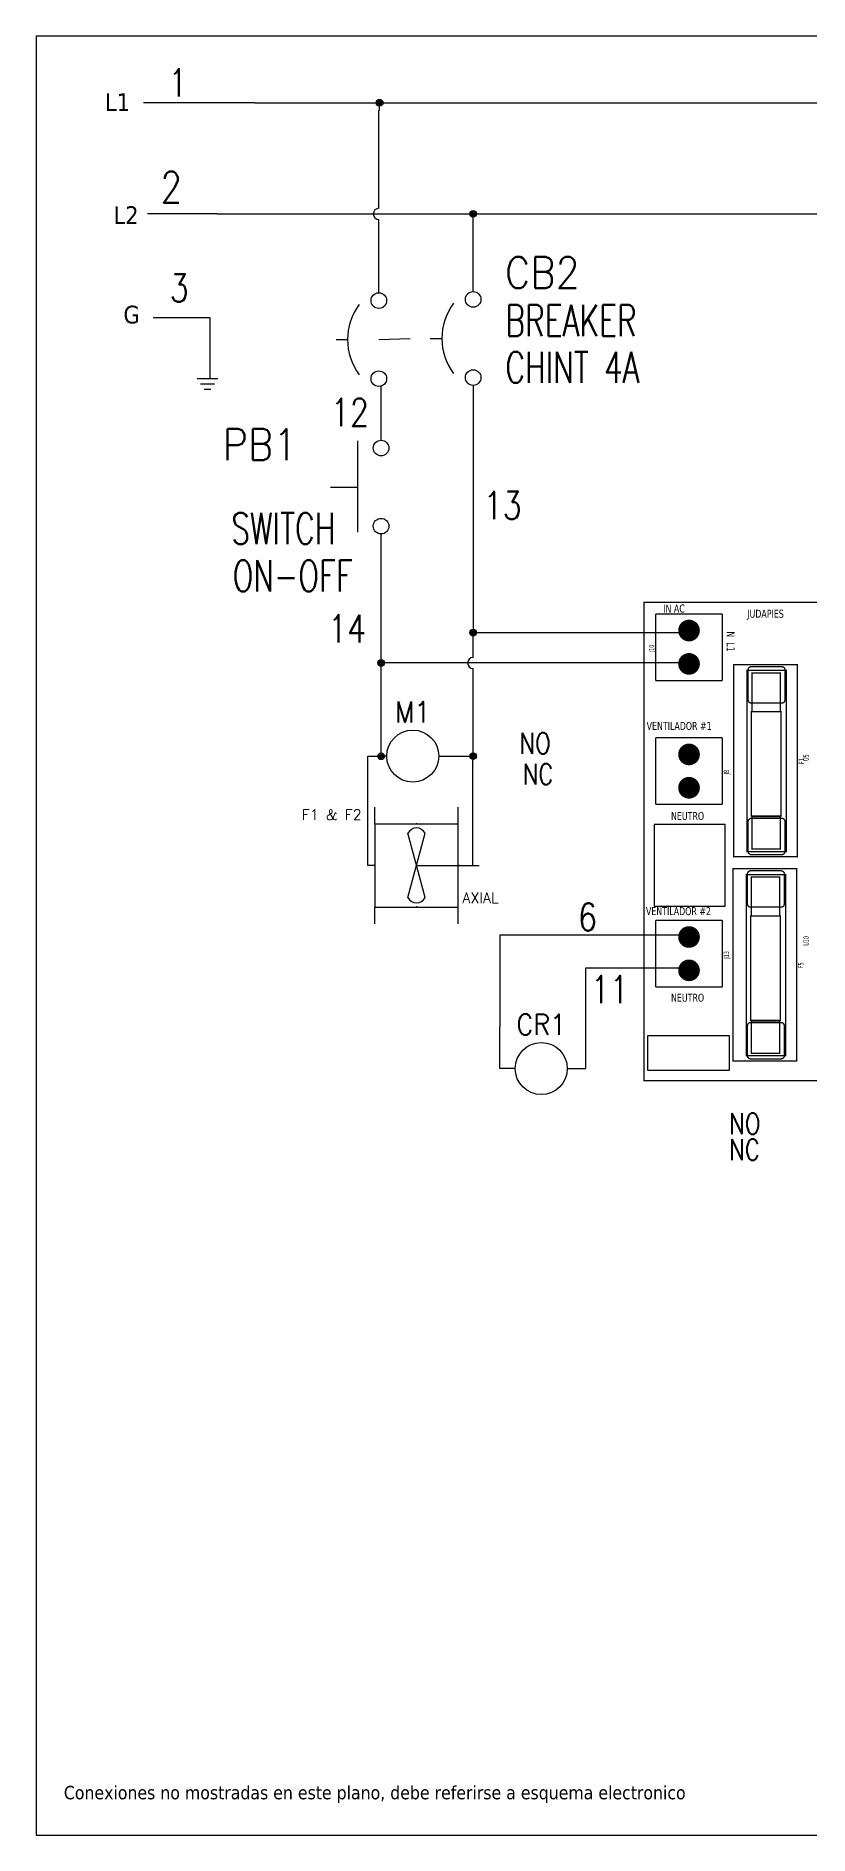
# Model space of a CAD drawing. Header units: millimetres. Extents: x 123.5 to 144.3, y 105.4 to 121.6.
# Drawn here: x 123.51 to 130.46, y 105.41 to 121.59 of the extents above; entities that cross this region are included whole.
import ezdxf
from ezdxf.enums import TextEntityAlignment as Align

# ---------------------------------------------------------------- set-up
doc = ezdxf.new("R2010")
doc.units = ezdxf.units.MM
doc.linetypes.add('HIDDEN2', pattern=[0.1875, 0.125, -0.0625])
for name, color, linetype in [('BLK_12AWG', 7, 'Continuous'), ('DESC', 250, 'Continuous'), ('LINK', 9, 'Continuous'), ('MISC', 7, 'Continuous'), ('SYMS', 7, 'Continuous'), ('TAGS', 250, 'Continuous'), ('WIREFIXED', 7, 'Continuous'), ('WIRES', 7, 'Continuous')]:
    doc.layers.add(name, color=color, linetype=linetype)
doc.layers.add('WIRENO', color=7, linetype='Continuous', true_color=0x000000)
doc.styles.get("Standard").update_dxf_attribs({"font": 'tahoma.ttf'})
doc.styles.add('WD', font='romans.shx')

# ---------------------------------------------------------------- blocks, each defined once
blk = doc.blocks.new('VGND2')
for p, q in [((0.09375, 0), (-0.09375, 0)), ((-0.0625, -0.046875), (0.0625, -0.046875)), ((-0.03125, -0.09375), (0.03125, -0.09375))]:
    blk.add_line(p, q)
at = {"style": 'WD', "flags": 1}
blk.add_attdef('X2TERM01', (0, 0), '', height=0.01, dxfattribs=at)
blk = doc.blocks.new('WD_WNH')
at = {"linetype": 'Continuous', "style": 'WD', "width": 0.8}
blk.add_attdef('WIRENO', text='', height=0.125, dxfattribs=at).set_placement((0, 0.0625), align=Align.CENTER)
at = {"style": 'WD', "flags": 1}
for tag, p in [('W01USER', (0, 0.0781)), ('W02USER', (0, 0.0703)), ('W03USER', (0, 0.0625)), ('W04USER', (0, 0.0547)), ('W05USER', (0, 0.0469)), ('W06USER', (0, 0.0391)), ('W07USER', (0, 0.0312)), ('W08USER', (0, 0.0234)), ('W09USER', (0, 0.0156)), ('W10USER', (0, 0.0078))]:
    blk.add_attdef(tag, text='', height=0.005, dxfattribs=at).set_placement(p, align=Align.CENTER)
blk = doc.blocks.new('VCB1')
at = {"linetype": 'HIDDEN2'}
blk.add_line((-0.1712, 0), (-0.125, 0), dxfattribs=at)
for centre in [(0, 0.1562), (0, -0.1562)]:
    blk.add_circle(centre, 0.0312)
blk.add_arc((0.1094, 0), 0.2344, 143.1301, 216.8699)
at = {"style": 'WD'}
for tag, p, width in [('INST', (0.2188, 0.3883), 0.7), ('LOC', (0.2188, 0.2188), 0.7), ('TAG1', (0.1269, 0.0644), 0.9), ('XREF', (0.1287, -0.09), 0.7), ('DESC1', (0.1287, -0.242), 0.7), ('DESC2', (0.1287, -0.3893), 0.7)]:
    blk.add_attdef(tag, p, '', height=0.125, dxfattribs=dict(at, width=width))
at = {"linetype": 'Continuous', "style": 'WD'}
for tag, height, flags, p in [('TERM01', 0.125, 8, (-0.055, 0.2066)), ('CAT', 0.01, 9, (-0.1421, -0.0731)), ('MFG', 0.01, 9, (-0.1421, -0.0881))]:
    blk.add_attdef(tag, text='', height=height, dxfattribs=dict(at, flags=flags)).set_placement(p, align=Align.RIGHT)
at = {"style": 'WD', "width": 0.7}
blk.add_attdef('RATING1', text='', height=0.125, dxfattribs=at).set_placement((-0.1875, 0.0625), align=Align.RIGHT)
at = {"color": 7, "style": 'WD', "flags": 1}
for tag, p in [('X2TERM01', (0, 0.1875)), ('X8TERM02', (0, -0.1875))]:
    blk.add_attdef(tag, p, '', height=0.0125, dxfattribs=at)
at = {"color": 7, "style": 'WD'}
for tag, p in [('X4LINK', (-0.25, 0)), ('X1LINK', (0, 0))]:
    blk.add_attdef(tag, p, '', height=0.01, dxfattribs=at)
at = {"style": 'WD', "flags": 9}
for tag, p in [('FAMILY', (-0.1421, -0.0365)), ('CONTACT', (-0.1288, -0.1291))]:
    blk.add_attdef(tag, text='', height=0.01, dxfattribs=at).set_placement(p, align=Align.RIGHT)
at = {"linetype": 'Continuous', "style": 'WD', "flags": 9}
blk.add_attdef('ASSYCODE', text='', height=0.01, dxfattribs=at).set_placement((-0.1533, -0.1061), align=Align.CENTER)
at = {"linetype": 'Continuous', "style": 'WD', "flags": 8}
blk.add_attdef('TERM02', text='', height=0.125, dxfattribs=at).set_placement((-0.0407, -0.2134), align=Align.TOP_RIGHT)
blk = doc.blocks.new('WDDOT')
for radius in [0.03, 0.0187, 0.00929]:
    blk.add_circle((0, 0), radius)
blk = doc.blocks.new('VPB11')
for p, q in [((-0.0938, 0.1849), (-0.0938, -0.1801)), ((-0.2022, 0), (-0.0938, 0))]:
    blk.add_line(p, q)
for centre in [(0, 0.1562), (0, -0.1562)]:
    blk.add_circle(centre, 0.0312)
at = {"style": 'WD'}
for tag, p, width in [('INST', (0.1269, 0.3902), 0.7), ('LOC', (0.1269, 0.2206), 0.7), ('TAG1', (0.1269, 0.0644), 0.9), ('XREF', (0.1287, -0.09), 0.7), ('DESC1', (0.1287, -0.242), 0.7), ('DESC2', (0.1287, -0.3982), 0.7)]:
    blk.add_attdef(tag, p, '', height=0.125, dxfattribs=dict(at, width=width))
at = {"linetype": 'Continuous', "style": 'WD'}
for tag, height, flags, p in [('TERM01', 0.125, 8, (-0.055, 0.2223)), ('CAT', 0.01, 9, (-0.1421, -0.0731)), ('MFG', 0.01, 9, (-0.1421, -0.0881))]:
    blk.add_attdef(tag, text='', height=height, dxfattribs=dict(at, flags=flags)).set_placement(p, align=Align.RIGHT)
at = {"color": 7, "style": 'WD', "flags": 1}
for tag, p in [('X2TERM01', (0, 0.1875)), ('X8TERM02', (0, -0.1875))]:
    blk.add_attdef(tag, p, '', height=0.0125, dxfattribs=at)
at = {"color": 7, "style": 'WD'}
for tag, p in [('X4LINK', (-0.2656, 0)), ('X1LINK', (0, 0))]:
    blk.add_attdef(tag, p, '', height=0.01, dxfattribs=at)
at = {"style": 'WD'}
for tag, flags, p in [('CONTACT', 1, (-0.1421, -0.0531)), ('FAMILY', 9, (-0.1421, -0.0365))]:
    blk.add_attdef(tag, text='', height=0.01, dxfattribs=dict(at, flags=flags)).set_placement(p, align=Align.RIGHT)
at = {"linetype": 'Continuous', "style": 'WD', "flags": 9}
blk.add_attdef('ASSYCODE', text='', height=0.01, dxfattribs=at).set_placement((-0.1551, -0.1064), align=Align.CENTER)
at = {"linetype": 'Continuous', "style": 'WD', "flags": 8}
blk.add_attdef('TERM02', text='', height=0.125, dxfattribs=at).set_placement((-0.0407, -0.2291), align=Align.TOP_RIGHT)
blk = doc.blocks.new('EPAD')
at = {"const_width": 0.5}
blk.add_lwpolyline([(-0.25, 0, 1), (0.25, 0, 1)], format="xyb", close=True, dxfattribs=at)
blk = doc.blocks.new('PSOCB')
at = {"const_width": 0.00787}
for points in [[(129.846, 111.181), (134.72, 111.181), (134.72, 114.051), (129.846, 114.051), (129.846, 111.181)], [(129.846, 111.181), (134.72, 111.181), (134.72, 114.051), (129.846, 114.051), (129.846, 111.181)], [(129.846, 111.181), (134.72, 111.181), (134.72, 114.051), (129.846, 114.051), (129.846, 111.181)], [(129.915, 113.981), (130.315, 113.981)], [(129.915, 113.581), (129.915, 113.981)], [(129.915, 113.981), (130.315, 113.981)], [(129.915, 113.581), (129.915, 113.981)], [(129.915, 113.981), (130.315, 113.981)], [(129.915, 113.581), (129.915, 113.981)], [(130.315, 113.581), (130.315, 113.981)], [(130.315, 113.581), (130.315, 113.981)], [(130.315, 113.581), (130.315, 113.981)], [(130.383, 112.524), (130.765, 112.524), (130.765, 113.677), (130.383, 113.677), (130.383, 112.524)], [(130.383, 112.524), (130.765, 112.524), (130.765, 113.677), (130.383, 113.677), (130.383, 112.524)], [(130.383, 112.524), (130.765, 112.524), (130.765, 113.677), (130.383, 113.677), (130.383, 112.524)], [(130.462, 112.555), (130.698, 112.555), (130.698, 113.642), (130.462, 113.642), (130.462, 112.555)], [(130.462, 112.555), (130.698, 112.555), (130.698, 113.642), (130.462, 113.642), (130.462, 112.555)], [(130.462, 112.555), (130.698, 112.555), (130.698, 113.642), (130.462, 113.642), (130.462, 112.555)], [(130.493, 113.394), (130.662, 113.394), (130.662, 113.626), (130.493, 113.626), (130.493, 113.394)], [(130.493, 113.394), (130.662, 113.394), (130.662, 113.626), (130.493, 113.626), (130.493, 113.394)], [(130.493, 113.394), (130.662, 113.394), (130.662, 113.626), (130.493, 113.626), (130.493, 113.394)], [(129.915, 113.581), (130.315, 113.581)], [(129.915, 113.581), (130.315, 113.581)], [(129.915, 113.581), (130.315, 113.581)], [(130.489, 112.768), (130.666, 112.768), (130.666, 113.394), (130.489, 113.394), (130.489, 112.768)], [(130.489, 112.768), (130.666, 112.768), (130.666, 113.394), (130.489, 113.394), (130.489, 112.768)], [(130.489, 112.768), (130.666, 112.768), (130.666, 113.394), (130.489, 113.394), (130.489, 112.768)], [(130.315, 113.238), (129.915, 113.238)], [(129.915, 113.238), (129.915, 112.838)], [(130.315, 113.238), (129.915, 113.238)], [(129.915, 113.238), (129.915, 112.838)], [(130.315, 113.238), (129.915, 113.238)], [(129.915, 113.238), (129.915, 112.838)], [(130.315, 113.238), (130.315, 112.838)], [(130.315, 113.238), (130.315, 112.838)], [(130.315, 113.238), (130.315, 112.838)], [(130.315, 112.838), (129.915, 112.838)], [(130.315, 112.838), (129.915, 112.838)], [(130.315, 112.838), (129.915, 112.838)], [(130.493, 112.571), (130.662, 112.571), (130.662, 112.764), (130.493, 112.764), (130.493, 112.571)], [(130.493, 112.571), (130.662, 112.571), (130.662, 112.764), (130.493, 112.764), (130.493, 112.571)], [(130.493, 112.571), (130.662, 112.571), (130.662, 112.764), (130.493, 112.764), (130.493, 112.571)], [(130.379, 111.299), (130.761, 111.299), (130.761, 112.453), (130.379, 112.453), (130.379, 111.299)], [(130.379, 111.299), (130.761, 111.299), (130.761, 112.453), (130.379, 112.453), (130.379, 111.299)], [(130.379, 111.299), (130.761, 111.299), (130.761, 112.453), (130.379, 112.453), (130.379, 111.299)], [(130.458, 111.331), (130.694, 111.331), (130.694, 112.417), (130.458, 112.417), (130.458, 111.331)], [(130.458, 111.331), (130.694, 111.331), (130.694, 112.417), (130.458, 112.417), (130.458, 111.331)], [(130.458, 111.331), (130.694, 111.331), (130.694, 112.417), (130.458, 112.417), (130.458, 111.331)], [(130.489, 112.169), (130.659, 112.169), (130.659, 112.402), (130.489, 112.402), (130.489, 112.169)], [(130.489, 112.169), (130.659, 112.169), (130.659, 112.402), (130.489, 112.402), (130.489, 112.169)], [(130.489, 112.169), (130.659, 112.169), (130.659, 112.402), (130.489, 112.402), (130.489, 112.169)], [(130.315, 112.143), (129.915, 112.143)], [(129.915, 112.143), (129.915, 111.743)], [(130.315, 112.143), (129.915, 112.143)], [(129.915, 112.143), (129.915, 111.743)], [(130.315, 112.143), (129.915, 112.143)], [(129.915, 112.143), (129.915, 111.743)], [(130.315, 112.143), (130.315, 111.743)], [(130.315, 112.143), (130.315, 111.743)], [(130.315, 112.143), (130.315, 111.743)], [(130.485, 111.543), (130.662, 111.543), (130.662, 112.169), (130.485, 112.169), (130.485, 111.543)], [(130.485, 111.543), (130.662, 111.543), (130.662, 112.169), (130.485, 112.169), (130.485, 111.543)], [(130.485, 111.543), (130.662, 111.543), (130.662, 112.169), (130.485, 112.169), (130.485, 111.543)], [(130.315, 111.743), (129.915, 111.743)], [(130.315, 111.743), (129.915, 111.743)], [(130.315, 111.743), (129.915, 111.743)], [(130.489, 111.346), (130.659, 111.346), (130.659, 111.539), (130.489, 111.539), (130.489, 111.346)], [(130.489, 111.346), (130.659, 111.346), (130.659, 111.539), (130.489, 111.539), (130.489, 111.346)], [(130.489, 111.346), (130.659, 111.346), (130.659, 111.539), (130.489, 111.539), (130.489, 111.346)]]:
    blk.add_lwpolyline(points, dxfattribs=at)
for points in [[(130.69, 113.645), (130.69, 113.465), (130.69, 113.463), (130.689, 113.461), (130.689, 113.459), (130.688, 113.457), (130.687, 113.455), (130.686, 113.454), (130.685, 113.452), (130.684, 113.451), (130.683, 113.45), (130.681, 113.448), (130.679, 113.447), (130.678, 113.447), (130.676, 113.446), (130.674, 113.445), (130.672, 113.445), (130.67, 113.445), (130.49, 113.445), (130.488, 113.445), (130.486, 113.445), (130.484, 113.446), (130.482, 113.447), (130.48, 113.447), (130.479, 113.448), (130.477, 113.45), (130.476, 113.451), (130.474, 113.452), (130.473, 113.454), (130.472, 113.455), (130.471, 113.457), (130.471, 113.459), (130.47, 113.461), (130.47, 113.463), (130.47, 113.465), (130.47, 113.645), (130.47, 113.647), (130.47, 113.649), (130.471, 113.651), (130.471, 113.653), (130.472, 113.655), (130.473, 113.656), (130.474, 113.658), (130.476, 113.659), (130.477, 113.661), (130.479, 113.662), (130.48, 113.663), (130.482, 113.664), (130.484, 113.664), (130.486, 113.665), (130.488, 113.665), (130.49, 113.665), (130.67, 113.665), (130.672, 113.665), (130.674, 113.665), (130.676, 113.664), (130.678, 113.664), (130.679, 113.663), (130.681, 113.662), (130.683, 113.661), (130.684, 113.659), (130.685, 113.658), (130.686, 113.656), (130.687, 113.655), (130.688, 113.653), (130.689, 113.651), (130.689, 113.649), (130.69, 113.647), (130.69, 113.645)], [(130.69, 112.736), (130.69, 112.556), (130.69, 112.554), (130.689, 112.552), (130.689, 112.55), (130.688, 112.548), (130.687, 112.546), (130.686, 112.544), (130.685, 112.543), (130.684, 112.541), (130.683, 112.54), (130.681, 112.539), (130.679, 112.538), (130.678, 112.537), (130.676, 112.536), (130.674, 112.536), (130.672, 112.536), (130.67, 112.536), (130.49, 112.536), (130.488, 112.536), (130.486, 112.536), (130.484, 112.536), (130.482, 112.537), (130.48, 112.538), (130.479, 112.539), (130.477, 112.54), (130.476, 112.541), (130.474, 112.543), (130.473, 112.544), (130.472, 112.546), (130.471, 112.548), (130.471, 112.55), (130.47, 112.552), (130.47, 112.554), (130.47, 112.556), (130.47, 112.736), (130.47, 112.738), (130.47, 112.74), (130.471, 112.742), (130.471, 112.743), (130.472, 112.745), (130.473, 112.747), (130.474, 112.748), (130.476, 112.75), (130.477, 112.751), (130.479, 112.752), (130.48, 112.753), (130.482, 112.754), (130.484, 112.755), (130.486, 112.755), (130.488, 112.755), (130.49, 112.756), (130.67, 112.756), (130.672, 112.755), (130.674, 112.755), (130.676, 112.755), (130.678, 112.754), (130.679, 112.753), (130.681, 112.752), (130.683, 112.751), (130.684, 112.75), (130.685, 112.748), (130.686, 112.747), (130.687, 112.745), (130.688, 112.743), (130.689, 112.742), (130.689, 112.74), (130.69, 112.738), (130.69, 112.736)], [(130.686, 112.421), (130.686, 112.241), (130.686, 112.239), (130.685, 112.237), (130.685, 112.235), (130.684, 112.233), (130.683, 112.231), (130.683, 112.229), (130.681, 112.228), (130.68, 112.226), (130.679, 112.225), (130.677, 112.224), (130.675, 112.223), (130.674, 112.222), (130.672, 112.222), (130.67, 112.221), (130.668, 112.221), (130.666, 112.221), (130.486, 112.221), (130.484, 112.221), (130.482, 112.221), (130.48, 112.222), (130.478, 112.222), (130.476, 112.223), (130.475, 112.224), (130.473, 112.225), (130.472, 112.226), (130.47, 112.228), (130.469, 112.229), (130.468, 112.231), (130.467, 112.233), (130.467, 112.235), (130.466, 112.237), (130.466, 112.239), (130.466, 112.241), (130.466, 112.421), (130.466, 112.423), (130.466, 112.425), (130.467, 112.427), (130.467, 112.429), (130.468, 112.43), (130.469, 112.432), (130.47, 112.433), (130.472, 112.435), (130.473, 112.436), (130.475, 112.437), (130.476, 112.438), (130.478, 112.439), (130.48, 112.44), (130.482, 112.44), (130.484, 112.441), (130.486, 112.441), (130.666, 112.441), (130.668, 112.441), (130.67, 112.44), (130.672, 112.44), (130.674, 112.439), (130.675, 112.438), (130.677, 112.437), (130.679, 112.436), (130.68, 112.435), (130.681, 112.433), (130.683, 112.432), (130.683, 112.43), (130.684, 112.429), (130.685, 112.427), (130.685, 112.425), (130.686, 112.423), (130.686, 112.421)], [(130.686, 111.511), (130.686, 111.331), (130.686, 111.329), (130.685, 111.327), (130.685, 111.325), (130.684, 111.323), (130.683, 111.322), (130.683, 111.32), (130.681, 111.318), (130.68, 111.317), (130.679, 111.316), (130.677, 111.315), (130.675, 111.314), (130.674, 111.313), (130.672, 111.312), (130.67, 111.312), (130.668, 111.311), (130.666, 111.311), (130.486, 111.311), (130.484, 111.311), (130.482, 111.312), (130.48, 111.312), (130.478, 111.313), (130.476, 111.314), (130.475, 111.315), (130.473, 111.316), (130.472, 111.317), (130.47, 111.318), (130.469, 111.32), (130.468, 111.322), (130.467, 111.323), (130.467, 111.325), (130.466, 111.327), (130.466, 111.329), (130.466, 111.331), (130.466, 111.511), (130.466, 111.513), (130.466, 111.515), (130.467, 111.517), (130.467, 111.519), (130.468, 111.521), (130.469, 111.522), (130.47, 111.524), (130.472, 111.525), (130.473, 111.527), (130.475, 111.528), (130.476, 111.529), (130.478, 111.53), (130.48, 111.53), (130.482, 111.531), (130.484, 111.531), (130.486, 111.531), (130.666, 111.531), (130.668, 111.531), (130.67, 111.531), (130.672, 111.53), (130.674, 111.53), (130.675, 111.529), (130.677, 111.528), (130.679, 111.527), (130.68, 111.525), (130.681, 111.524), (130.683, 111.522), (130.683, 111.521), (130.684, 111.519), (130.685, 111.517), (130.685, 111.515), (130.686, 111.513), (130.686, 111.511)]]:
    blk.add_lwpolyline(points, close=True)
for points in [[(129.906, 112.227), (130.332, 112.227), (130.332, 112.718), (129.906, 112.718), (129.906, 112.227)], [(129.867, 111.244), (130.357, 111.244), (130.357, 111.451), (129.867, 111.451), (129.867, 111.244)]]:
    blk.add_lwpolyline(points)
at = {"xscale": 0.13, "yscale": 0.13}
for p in [(130.115, 113.881), (130.115, 113.681), (130.115, 113.138), (130.115, 112.938), (130.115, 112.043), (130.115, 111.843)]:
    blk.add_blockref('EPAD', p, dxfattribs=at)
at = {"width": 0.833333}
for s, p in [('IN AC', (129.96, 113.989)), ('IN AC', (129.96, 113.989)), ('IN AC', (129.96, 113.989)), ('JUDAPIES', (130.464, 113.958)), ('JUDAPIES', (130.464, 113.958)), ('JUDAPIES', (130.464, 113.958)), ('VENTILADOR #1', (129.861, 113.285)), ('VENTILADOR #1', (129.861, 113.285)), ('VENTILADOR #1', (129.861, 113.285)), ('NEUTRO', (130.007, 112.745)), ('NEUTRO', (130.007, 112.745)), ('NEUTRO', (130.007, 112.745)), ('VENTILADOR #2', (129.857, 112.174)), ('VENTILADOR #2', (129.857, 112.174)), ('VENTILADOR #2', (129.857, 112.174)), ('NEUTRO', (130.007, 111.655)), ('NEUTRO', (130.007, 111.655)), ('NEUTRO', (130.007, 111.655))]:
    blk.add_text(s, height=0.048, dxfattribs=at).set_placement(p)
for s, height, rotation, width, p in [('N  L1', 0.048, 270, 0.833333, (130.341, 113.876)), ('N  L1', 0.048, 270, 0.833333, (130.341, 113.876)), ('N  L1', 0.048, 270, 0.833333, (130.341, 113.876)), ('J10', 0.032, 90, 0.625, (129.907, 113.751)), ('J10', 0.032, 90, 0.625, (129.907, 113.751)), ('J10', 0.032, 90, 0.625, (129.907, 113.751)), ('F1', 0.032, 90, 0.625, (130.805, 113.08)), ('F1', 0.032, 90, 0.625, (130.805, 113.08)), ('F1', 0.032, 90, 0.625, (130.805, 113.08)), ('U5', 0.032, 90, 0.625, (130.832, 113.099)), ('U5', 0.032, 90, 0.625, (130.832, 113.099)), ('U5', 0.032, 90, 0.625, (130.832, 113.099)), ('J8', 0.032, 90, 0.625, (130.355, 113.018)), ('J8', 0.032, 90, 0.625, (130.355, 113.018)), ('J8', 0.032, 90, 0.625, (130.355, 113.018)), ('U10', 0.032, 90, 0.625, (130.832, 111.991)), ('U10', 0.032, 90, 0.625, (130.832, 111.991)), ('U10', 0.032, 90, 0.625, (130.832, 111.991)), ('J13', 0.032, 90, 0.625, (130.355, 111.913)), ('J13', 0.032, 90, 0.625, (130.355, 111.913)), ('J13', 0.032, 90, 0.625, (130.355, 111.913)), ('F5', 0.032, 90, 0.625, (130.801, 111.856)), ('F5', 0.032, 90, 0.625, (130.801, 111.856)), ('F5', 0.032, 90, 0.625, (130.801, 111.856))]:
    blk.add_text(s, height=height, rotation=rotation, dxfattribs=dict(width=width)).set_placement(p)
blk = doc.blocks.new('HMS1')
blk.add_circle((0, 0), 0.156)
at = {"style": 'WD'}
for tag, width, p in [('INST', 0.7, (0.006, 0.528)), ('LOC', 0.7, (0.006, 0.359)), ('TAG1', 0.9, (0, 0.202))]:
    blk.add_attdef(tag, text='', height=0.125, dxfattribs=dict(at, width=width)).set_placement(p, align=Align.CENTER)
at = {"linetype": 'Continuous', "style": 'WD', "flags": 9}
blk.add_attdef('ASSYCODE', text='', height=0.01, dxfattribs=at).set_placement((0, 0.113), align=Align.CENTER)
at = {"style": 'WD', "flags": 9}
blk.add_attdef('FAMILY', text='', height=0.01, dxfattribs=at).set_placement((-0.005, 0.17), align=Align.CENTER)
at = {"linetype": 'Continuous', "style": 'WD', "flags": 1}
for tag, p in [('MFG', (0, 0.14)), ('CAT', (0, 0.159))]:
    blk.add_attdef(tag, text='', height=0.01, dxfattribs=at).set_placement(p, align=Align.MIDDLE)
at = {"style": 'WD'}
for tag, p, width in [('DESC1', (1.126, 0.076), 0.9), ('DESC2', (1.126, -0.081), 0.9), ('DESC3', (1.126, -0.237), 0.9), ('XREFNO', (1.359, -0.393), 0.8), ('XREFNC', (1.359, -0.549), 0.8)]:
    blk.add_attdef(tag, p, '', height=0.125, dxfattribs=dict(at, width=width))
at = {"style": 'WD', "flags": 1}
for tag, p in [('X4TERM01', (-0.156, 0)), ('X1TERM02', (0.156, 0))]:
    blk.add_attdef(tag, p, '', height=0.0125, dxfattribs=at)
at = {"linetype": 'Continuous', "style": 'WD'}
blk.add_attdef('TERM01', text='', height=0.125, dxfattribs=at).set_placement((-0.2, -0.035), align=Align.TOP_RIGHT)
blk.add_attdef('TERM02', text='', height=0.125, dxfattribs=at).set_placement((0.2, -0.035), align=Align.TOP_LEFT)
at = {"style": 'WD', "width": 0.8, "flags": 8}
for tag, p in [('NO', (1.126, -0.393)), ('NC', (1.126, -0.549))]:
    blk.add_attdef(tag, p, '', height=0.125, dxfattribs=at)
blk = doc.blocks.new('WD_WNV')
at = {"style": 'WD', "flags": 1}
for tag, p in [('W01USER', (-0.0625, 0.0938)), ('W02USER', (-0.0625, 0.0859)), ('W03USER', (-0.0625, 0.0781)), ('W04USER', (-0.0625, 0.0703)), ('W05USER', (-0.0625, 0.0625)), ('W06USER', (-0.0625, 0.0547)), ('W07USER', (-0.0625, 0.0469)), ('W08USER', (-0.0625, 0.0391)), ('W09USER', (-0.0625, 0.0312)), ('W10USER', (-0.0625, 0.0234))]:
    blk.add_attdef(tag, text='', height=0.005, dxfattribs=at).set_placement(p, align=Align.CENTER)
at = {"linetype": 'Continuous', "style": 'WD', "width": 0.8}
blk.add_attdef('WIRENO', text='', height=0.125, dxfattribs=at).set_placement((-0.05, 0), align=Align.MIDDLE_RIGHT)
blk = doc.blocks.new('HM1_AXIAL_FLOW_FAN1')
for p, q in [((-0.5, 0.5), (-0.5, 0.7)), ((0.5, 0.5), (0.5, 0.7)), ((-0.5, 0.5), (0.5, 0.5)), ((-0.5, 0.5), (-0.5, -0.5)), ((0.5, -0.5), (0.5, 0.5)), ((-0.104, -0.386), (0.104, 0.386)), ((0.104, -0.386), (-0.104, 0.386)), ((0, 0), (0.75, 0)), ((-0.5, -0.5), (0.5, -0.5)), ((-0.5, -0.7), (-0.5, -0.5)), ((0.5, -0.7), (0.5, -0.5))]:
    blk.add_line(p, q)
for centre, start, end in [((0, 0.333), 27.1247, 152.8753), ((0, -0.333), 207.1247, 332.8753)]:
    blk.add_arc(centre, 0.116, start, end)
at = {"style": 'WD'}
for tag, height, p in [('INST', 0.125, (-0.658, 0.914)), ('TAG1', 0.125, (-0.658, 0.544)), ('LOC', 0.125, (-0.66, 0.738)), ('TERM01', 0.0625, (-0.51, 0.016))]:
    blk.add_attdef(tag, text='', height=height, dxfattribs=at).set_placement(p, align=Align.RIGHT)
for tag, p, height in [('X2TERM04', (0, 0.5), 0.005), ('TERM04', (0.009, 0.51), 0.0625), ('X4TERM01', (-0.5, 0), 0.01), ('X1TERM03', (0.5, 0), 0.005), ('TERM03', (0.511, 0.012), 0.0625), ('RATING1', (0.549, -0.237), 0.125), ('DESC1', (0.549, -0.453), 0.125), ('X8TERM02', (0, -0.5), 0.005), ('TERM02', (0.002, -0.573), 0.0625), ('DESC2', (0.549, -0.637), 0.125), ('DESC3', (0.549, -0.827), 0.125), ('WDTAGALT', (0.569, -1.005), 0.125)]:
    blk.add_attdef(tag, p, '', height=height, dxfattribs=at)
blk.add_attdef('XREF', text='', height=0.0625, rotation=0.0625, dxfattribs=at).set_placement((0.726, 0.558), align=Align.TOP_CENTER)
at = {"style": 'WD', "flags": 1}
for tag, p in [('FAMILY', (-0.587, -0.278)), ('CAT', (-0.587, -0.322)), ('MFG', (-0.585, -0.353)), ('WDTYPE', (-0.572, -0.419)), ('ASSYCODE', (-0.557, -0.383))]:
    blk.add_attdef(tag, text='', height=0.01, dxfattribs=at).set_placement(p, align=Align.CENTER)
blk = doc.blocks.new('HCR1')
blk.add_circle((0, 0), 0.156)
at = {"style": 'WD'}
for tag, width, p in [('INST', 0.7, (0.006, 0.528)), ('LOC', 0.7, (0.006, 0.359)), ('TAG1', 0.9, (0, 0.202))]:
    blk.add_attdef(tag, text='', height=0.125, dxfattribs=dict(at, width=width)).set_placement(p, align=Align.CENTER)
at = {"linetype": 'Continuous', "style": 'WD', "flags": 9}
blk.add_attdef('ASSYCODE', text='', height=0.01, dxfattribs=at).set_placement((0, 0.125), align=Align.CENTER)
at = {"style": 'WD', "flags": 9}
blk.add_attdef('FAMILY', text='', height=0.01, dxfattribs=at).set_placement((-0.005, 0.17), align=Align.CENTER)
at = {"linetype": 'Continuous', "style": 'WD', "flags": 1}
for tag, p in [('MFG', (0, 0.14)), ('CAT', (0, 0.159))]:
    blk.add_attdef(tag, text='', height=0.01, dxfattribs=at).set_placement(p, align=Align.MIDDLE)
at = {"style": 'WD'}
for tag, p, width in [('DESC1', (1.126, 0.076), 0.9), ('DESC2', (1.126, -0.081), 0.9), ('DESC3', (1.126, -0.237), 0.9), ('XREFNO', (1.359, -0.393), 0.8), ('XREFNC', (1.359, -0.549), 0.8)]:
    blk.add_attdef(tag, p, '', height=0.125, dxfattribs=dict(at, width=width))
at = {"style": 'WD', "flags": 1}
for tag, p in [('X4TERM01', (-0.156, 0)), ('X1TERM02', (0.156, 0))]:
    blk.add_attdef(tag, p, '', height=0.0125, dxfattribs=at)
at = {"linetype": 'Continuous', "style": 'WD'}
blk.add_attdef('TERM01', text='', height=0.125, dxfattribs=at).set_placement((-0.2, -0.066), align=Align.TOP_RIGHT)
blk.add_attdef('TERM02', text='', height=0.125, dxfattribs=at).set_placement((0.2, -0.066), align=Align.TOP_LEFT)
at = {"style": 'WD', "width": 0.8, "flags": 8}
for tag, p in [('NO', (1.126, -0.393)), ('NC', (1.126, -0.549))]:
    blk.add_attdef(tag, p, '', height=0.125, dxfattribs=at)

msp = doc.modelspace()

# ---------------------------------------------------------------- linework, layer by layer
at = {"color": 7, "linetype": 'Continuous'}
for p, q in [((144.256, 121.59), (123.506, 121.59)), ((123.506, 121.59), (123.506, 105.405)), ((123.506, 105.405), (144.256, 105.405))]:
    msp.add_line(p, q, dxfattribs=at)
at = {"layer": 'BLK_12AWG'}
for p, q in [((125.474, 120.99), (125.099, 120.99)), ((125.474, 120.99), (125.723, 120.99)), ((125.723, 120.99), (132.399, 120.99)), ((126.589, 120.04), (126.589, 120.921)), ((126.596, 120.921), (126.596, 120.99)), ((125.508, 119.99), (125.842, 119.99)), ((125.791, 119.99), (132.604, 119.99)), ((126.589, 119.281), (126.589, 119.94)), ((127.437, 119.291), (127.437, 119.99))]:
    msp.add_line(p, q, dxfattribs=at)
msp.add_arc((126.589, 119.99), 0.05, 90, 270, dxfattribs=at)
at = {"layer": 'LINK'}
msp.add_lwpolyline([(126.59, 118.86), (126.87, 118.87)], dxfattribs=at)
at = {"layer": 'WIRES'}
for p, q in [((125.099, 120.99), (124.473, 120.99)), ((125.133, 119.99), (124.508, 119.99)), ((125.133, 119.99), (125.508, 119.99)), ((124.559, 119.057), (125.069, 119.057)), ((125.069, 119.057), (125.069, 118.507)), ((126.609, 117.954), (126.609, 118.437)), ((127.437, 118.447), (127.437, 116.223)), ((126.609, 115.95), (126.609, 117.11)), ((127.437, 116.223), (129.332, 116.223)), ((127.437, 116), (127.437, 116.223)), ((129.382, 115.95), (126.609, 115.95)), ((126.609, 115.912), (126.609, 115.95)), ((126.61, 115.112), (126.61, 115.912)), ((127.437, 115.112), (127.437, 115.9)), ((126.489, 114.129), (126.489, 115.11)), ((126.489, 115.11), (126.61, 115.11)), ((126.66, 115.112), (126.61, 115.112)), ((127.128, 115.112), (127.437, 115.112)), ((127.435, 114.129), (127.435, 115.076)), ((127.437, 115.076), (127.437, 115.112)), ((126.553, 114.129), (126.489, 114.129)), ((127.303, 114.129), (127.435, 114.129)), ((129.368, 113.501), (127.678, 113.501)), ((127.678, 113.501), (127.678, 112.676)), ((128.449, 112.301), (128.449, 113.206)), ((128.449, 113.206), (129.32, 113.206)), ((127.678, 112.301), (127.678, 112.676)), ((127.816, 112.301), (127.678, 112.301)), ((128.285, 112.301), (128.449, 112.301))]:
    msp.add_line(p, q, dxfattribs=at)
msp.add_arc((127.437, 115.95), 0.05, 90, 270, dxfattribs=at)

# ---------------------------------------------------------------- block references
at = {"layer": 'DESC', "xscale": 1.5, "yscale": 1.5, "zscale": 1.5}
msp.add_blockref('PSOCB', (-65.794, -54.58), dxfattribs=at)
at = {"layer": 'SYMS'}
for name, p in [('WDDOT', (126.596, 120.99)), ('WDDOT', (127.437, 119.99)), ('VGND2', (125.048, 118.507)), ('WDDOT', (127.437, 116.223)), ('WDDOT', (126.609, 115.95)), ('WDDOT', (126.61, 115.11)), ('WDDOT', (127.437, 115.112))]:
    msp.add_blockref(name, p, dxfattribs=at)
ref = msp.add_blockref('VCB1', (127.437, 118.869), dxfattribs=dict(at, xscale=2.25, yscale=2.25, zscale=2.25))
ref.add_attrib('DESC2', 'CHINT 4A', (127.727, 118.469), dxfattribs={"layer": 'DESC', "height": 0.2812, "style": 'WD', "width": 0.7})
ref.add_attrib('DESC1', 'BREAKER', (127.727, 118.89), dxfattribs={"layer": 'DESC', "height": 0.2812, "style": 'WD', "width": 0.7})
ref.add_attrib('TAG1', 'CB2', (127.723, 119.321), dxfattribs={"layer": 'TAGS', "height": 0.2813, "style": 'WD', "width": 0.9})
at = {"layer": 'SYMS', "xscale": 2.25, "yscale": 2.25, "zscale": 2.25}
msp.add_blockref('VCB1', (126.589, 118.859), dxfattribs=at)
at = {"layer": 'SYMS'}
ref = msp.add_blockref('VPB11', (126.609, 117.532), dxfattribs=dict(at, xscale=2.25, yscale=2.25, zscale=2.25))
ref.add_attrib('DESC2', 'ON-OFF', (125.275, 116.593), dxfattribs={"layer": 'DESC', "height": 0.2812, "style": 'WD', "width": 0.7})
ref.add_attrib('DESC1', 'SWITCH', (125.262, 117.019), dxfattribs={"layer": 'DESC', "height": 0.2812, "style": 'WD', "width": 0.7})
ref.add_attrib('TAG1', 'PB1', (125.184, 117.775), dxfattribs={"layer": 'TAGS', "height": 0.2812, "style": 'WD', "width": 0.9})
ref = msp.add_blockref('HMS1', (126.894, 115.112), dxfattribs=dict(at, xscale=1.5, yscale=1.5, zscale=1.5))
ref.add_attrib('NC', 'NC', (127.881, 114.856), dxfattribs={"layer": 'MISC', "height": 0.1875, "style": 'WD', "width": 0.8, "flags": 8})
ref.add_attrib('NO', 'NO', (127.853, 115.133), dxfattribs={"layer": 'MISC', "height": 0.1875, "style": 'WD', "width": 0.8, "flags": 8})
ref.add_attrib('TAG1', 'M1', dxfattribs={"layer": 'TAGS', "height": 0.1875, "style": 'WD', "width": 0.9}).set_placement((126.894, 115.415), align=Align.CENTER)
ref = msp.add_blockref('HM1_AXIAL_FLOW_FAN1', (126.928, 114.129), dxfattribs=dict(at, xscale=0.75, yscale=0.75, zscale=0.75))
ref.add_attrib('TAG1', 'F1 & F2', dxfattribs={"layer": 'TAGS', "height": 0.0938, "style": 'WD'}).set_placement((126.434, 114.538), align=Align.RIGHT)
ref.add_attrib('DESC1', 'AXIAL', (127.34, 113.79), dxfattribs={"layer": 'DESC', "height": 0.0938, "style": 'WD'})
ref.add_attrib('X1TERM03', '11', (127.303, 114.129), dxfattribs={"layer": 'MISC', "height": 0.00375, "style": 'WD'})
ref.add_attrib('X8TERM02', '24', (126.928, 113.754), dxfattribs={"layer": 'MISC', "height": 0.00375, "style": 'WD'})
ref.add_attrib('X2TERM04', '6', (126.928, 114.504), dxfattribs={"layer": 'MISC', "height": 0.00375, "style": 'WD'})
ref = msp.add_blockref('HCR1', (128.05, 112.301), dxfattribs=dict(at, xscale=1.5, yscale=1.5, zscale=1.5))
ref.add_attrib('NC', 'NC', (129.739, 111.477), dxfattribs={"layer": 'MISC', "height": 0.1875, "style": 'WD', "width": 0.8, "flags": 8})
ref.add_attrib('NO', 'NO', (129.739, 111.711), dxfattribs={"layer": 'MISC', "height": 0.1875, "style": 'WD', "width": 0.8, "flags": 8})
ref.add_attrib('TAG1', 'CR1', dxfattribs={"layer": 'TAGS', "height": 0.1875, "style": 'WD', "width": 0.9}).set_placement((128.05, 112.604), align=Align.CENTER)
at = {"layer": 'WIREFIXED'}
ref = msp.add_blockref('WD_WNH', (124.722, 119.949), dxfattribs=dict(at, xscale=2.25, yscale=2.25, zscale=2.25))
ref.add_attrib('WIRENOF', '2', dxfattribs={"linetype": 'Continuous', "height": 0.281, "style": 'WD', "width": 0.8}).set_placement((124.722, 120.09), align=Align.CENTER)
ref = msp.add_blockref('WD_WNV', (126.6, 118.205), dxfattribs=dict(at, xscale=2, yscale=2, zscale=2))
ref.add_attrib('WIRENOF', '12', dxfattribs={"linetype": 'Continuous', "height": 0.25, "style": 'WD', "width": 0.8}).set_placement((126.5, 118.205), align=Align.MIDDLE_RIGHT)
ref = msp.add_blockref('WD_WNV', (127.974, 117.368), dxfattribs=dict(at, xscale=2, yscale=2, zscale=2))
ref.add_attrib('WIRENOF', '13', dxfattribs={"linetype": 'Continuous', "height": 0.25, "style": 'WD', "width": 0.8}).set_placement((127.874, 117.368), align=Align.MIDDLE_RIGHT)
ref = msp.add_blockref('WD_WNV', (126.575, 116.259), dxfattribs=dict(at, xscale=2, yscale=2, zscale=2))
ref.add_attrib('WIRENOF', '14', dxfattribs={"linetype": 'Continuous', "height": 0.25, "style": 'WD', "width": 0.8}).set_placement((126.475, 116.259), align=Align.MIDDLE_RIGHT)
ref = msp.add_blockref('WD_WNH', (128.466, 113.415), dxfattribs=dict(at, xscale=2, yscale=2, zscale=2))
ref.add_attrib('WIRENOF', '6', dxfattribs={"linetype": 'Continuous', "height": 0.25, "style": 'WD', "width": 0.8}).set_placement((128.466, 113.54), align=Align.CENTER)
ref = msp.add_blockref('WD_WNH', (128.666, 112.763), dxfattribs=dict(at, xscale=2, yscale=2, zscale=2))
ref.add_attrib('WIRENOF', '11', dxfattribs={"linetype": 'Continuous', "height": 0.25, "style": 'WD', "width": 0.8}).set_placement((128.666, 112.888), align=Align.CENTER)
at = {"layer": 'WIRENO'}
ref = msp.add_blockref('WD_WNH', (124.784, 120.862), dxfattribs=dict(at, xscale=2, yscale=2, zscale=2))
ref.add_attrib('WIRENO', '1', dxfattribs={"linetype": 'Continuous', "height": 0.25, "style": 'WD', "width": 0.8}).set_placement((124.783, 121.045), align=Align.CENTER)
ref = msp.add_blockref('WD_WNH', (124.808, 118.923), dxfattribs=dict(at, xscale=2, yscale=2, zscale=2))
ref.add_attrib('WIRENO', '3', dxfattribs={"linetype": 'Continuous', "height": 0.25, "style": 'WD', "width": 0.8}).set_placement((124.794, 119.199), align=Align.CENTER)

# ---------------------------------------------------------------- texts
at = {"attachment_point": 1}
for s, width, insert, char_height in [('L1', 0.37194, (124.126, 121.075), 0.16), ('L2', 0.37194, (124.203, 120.059), 0.16), ('G', 0.37194, (124.292, 119.164), 0.16), ('Conexiones no mostradas en este plano, debe referirse a esquema electronico', 9.45621, (123.756, 105.847), 0.12)]:
    msp.add_mtext_dynamic_manual_height_columns(s, width=width, gutter_width=0.05, heights=[0], dxfattribs=dict(at, insert=insert, char_height=char_height))

doc.saveas('drawing.dxf')
